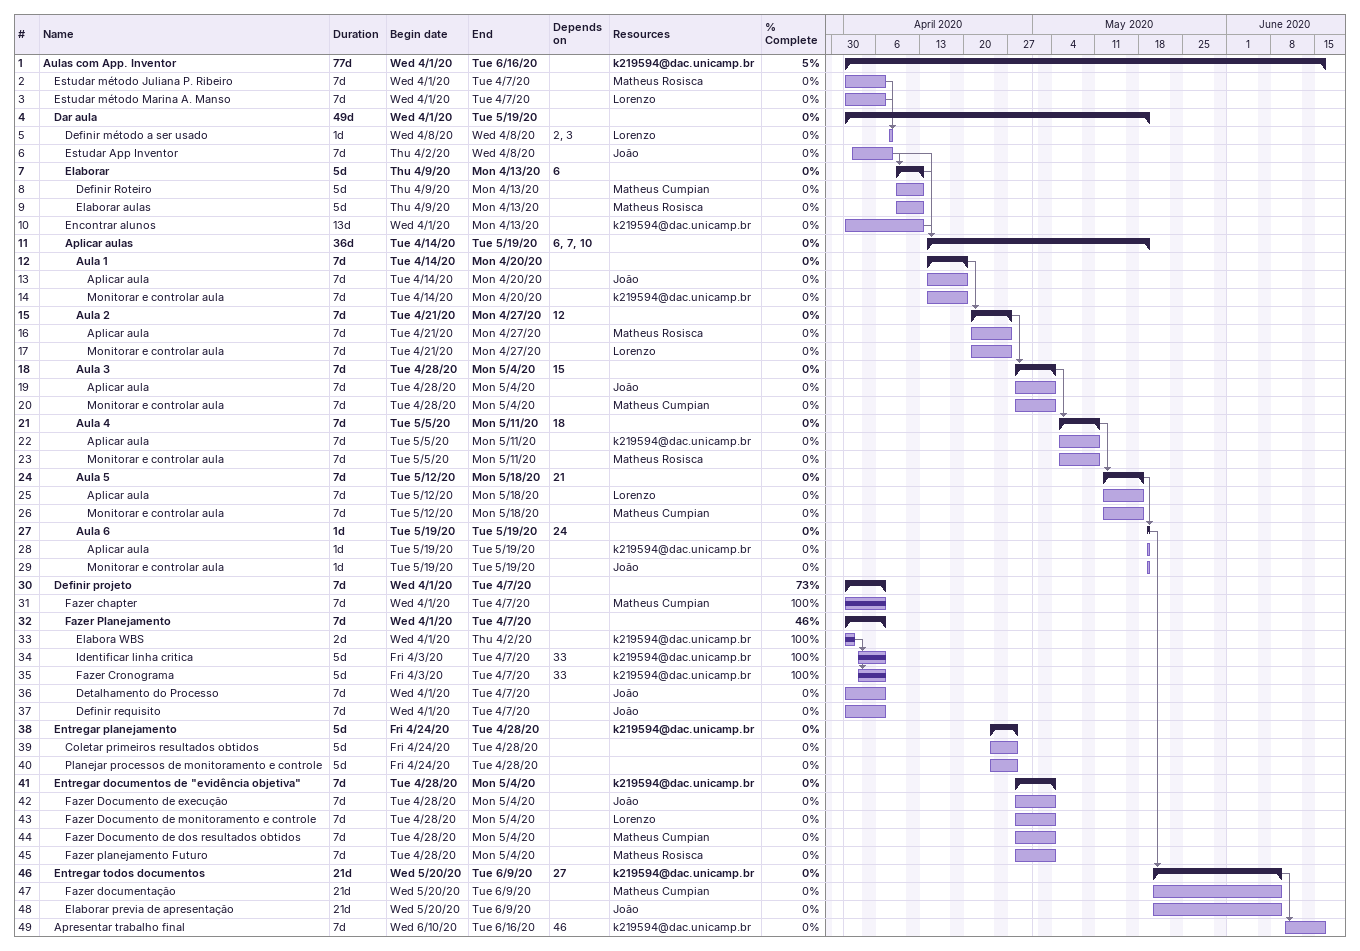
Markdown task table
| ID | Level | Task | Duration | Start | Finish | Predecessors | Resources | % complete |
|---|---|---|---|---|---|---|---|---|
| 1 | 1 | **Aulas com App. Inventor** | 77d | 2020-04-01 | 2020-06-16 |  | k219594@dac.unicamp.br | 5 |
| 2 | 2 | Estudar método Juliana P. Ribeiro | 7d | 2020-04-01 | 2020-04-07 |  | Matheus Rosisca | 0 |
| 3 | 2 | Estudar método Marina A. Manso | 7d | 2020-04-01 | 2020-04-07 |  | Lorenzo | 0 |
| 4 | 2 | **Dar aula** | 49d | 2020-04-01 | 2020-05-19 |  |  | 0 |
| 5 | 3 | Definir método a ser usado | 1d | 2020-04-08 | 2020-04-08 | 2, 3 | Lorenzo | 0 |
| 6 | 3 | Estudar App Inventor | 7d | 2020-04-02 | 2020-04-08 |  | João | 0 |
| 7 | 3 | **Elaborar** | 5d | 2020-04-09 | 2020-04-13 | 6 |  | 0 |
| 8 | 4 | Definir Roteiro | 5d | 2020-04-09 | 2020-04-13 |  | Matheus Cumpian | 0 |
| 9 | 4 | Elaborar aulas | 5d | 2020-04-09 | 2020-04-13 |  | Matheus Rosisca | 0 |
| 10 | 3 | Encontrar alunos | 13d | 2020-04-01 | 2020-04-13 |  | k219594@dac.unicamp.br | 0 |
| 11 | 3 | **Aplicar aulas** | 36d | 2020-04-14 | 2020-05-19 | 6, 7, 10 |  | 0 |
| 12 | 4 | **Aula 1** | 7d | 2020-04-14 | 2020-04-20 |  |  | 0 |
| 13 | 5 | Aplicar aula | 7d | 2020-04-14 | 2020-04-20 |  | João | 0 |
| 14 | 5 | Monitorar e controlar aula | 7d | 2020-04-14 | 2020-04-20 |  | k219594@dac.unicamp.br | 0 |
| 15 | 4 | **Aula 2** | 7d | 2020-04-21 | 2020-04-27 | 12 |  | 0 |
| 16 | 5 | Aplicar aula | 7d | 2020-04-21 | 2020-04-27 |  | Matheus Rosisca | 0 |
| 17 | 5 | Monitorar e controlar aula | 7d | 2020-04-21 | 2020-04-27 |  | Lorenzo | 0 |
| 18 | 4 | **Aula 3** | 7d | 2020-04-28 | 2020-05-04 | 15 |  | 0 |
| 19 | 5 | Aplicar aula | 7d | 2020-04-28 | 2020-05-04 |  | João | 0 |
| 20 | 5 | Monitorar e controlar aula | 7d | 2020-04-28 | 2020-05-04 |  | Matheus Cumpian | 0 |
| 21 | 4 | **Aula 4** | 7d | 2020-05-05 | 2020-05-11 | 18 |  | 0 |
| 22 | 5 | Aplicar aula | 7d | 2020-05-05 | 2020-05-11 |  | k219594@dac.unicamp.br | 0 |
| 23 | 5 | Monitorar e controlar aula | 7d | 2020-05-05 | 2020-05-11 |  | Matheus Rosisca | 0 |
| 24 | 4 | **Aula 5** | 7d | 2020-05-12 | 2020-05-18 | 21 |  | 0 |
| 25 | 5 | Aplicar aula | 7d | 2020-05-12 | 2020-05-18 |  | Lorenzo | 0 |
| 26 | 5 | Monitorar e controlar aula | 7d | 2020-05-12 | 2020-05-18 |  | Matheus Cumpian | 0 |
| 27 | 4 | **Aula 6** | 1d | 2020-05-19 | 2020-05-19 | 24 |  | 0 |
| 28 | 5 | Aplicar aula | 1d | 2020-05-19 | 2020-05-19 |  | k219594@dac.unicamp.br | 0 |
| 29 | 5 | Monitorar e controlar aula | 1d | 2020-05-19 | 2020-05-19 |  | João | 0 |
| 30 | 2 | **Definir projeto** | 7d | 2020-04-01 | 2020-04-07 |  |  | 73 |
| 31 | 3 | Fazer chapter | 7d | 2020-04-01 | 2020-04-07 |  | Matheus Cumpian | 100 |
| 32 | 3 | **Fazer Planejamento** | 7d | 2020-04-01 | 2020-04-07 |  |  | 46 |
| 33 | 4 | Elabora WBS | 2d | 2020-04-01 | 2020-04-02 |  | k219594@dac.unicamp.br | 100 |
| 34 | 4 | Identificar linha critica | 5d | 2020-04-03 | 2020-04-07 | 33 | k219594@dac.unicamp.br | 100 |
| 35 | 4 | Fazer Cronograma | 5d | 2020-04-03 | 2020-04-07 | 33 | k219594@dac.unicamp.br | 100 |
| 36 | 4 | Detalhamento do Processo | 7d | 2020-04-01 | 2020-04-07 |  | João | 0 |
| 37 | 4 | Definir requisito | 7d | 2020-04-01 | 2020-04-07 |  | João | 0 |
| 38 | 2 | **Entregar planejamento** | 5d | 2020-04-24 | 2020-04-28 |  | k219594@dac.unicamp.br | 0 |
| 39 | 3 | Coletar primeiros resultados obtidos | 5d | 2020-04-24 | 2020-04-28 |  |  | 0 |
| 40 | 3 | Planejar processos de monitoramento e controle | 5d | 2020-04-24 | 2020-04-28 |  |  | 0 |
| 41 | 2 | **Entregar documentos de "evidência objetiva"** | 7d | 2020-04-28 | 2020-05-04 |  | k219594@dac.unicamp.br | 0 |
| 42 | 3 | Fazer Documento de execução | 7d | 2020-04-28 | 2020-05-04 |  | João | 0 |
| 43 | 3 | Fazer Documento de monitoramento e controle | 7d | 2020-04-28 | 2020-05-04 |  | Lorenzo | 0 |
| 44 | 3 | Fazer Documento de dos resultados obtidos | 7d | 2020-04-28 | 2020-05-04 |  | Matheus Cumpian | 0 |
| 45 | 3 | Fazer planejamento Futuro | 7d | 2020-04-28 | 2020-05-04 |  | Matheus Rosisca | 0 |
| 46 | 2 | **Entregar todos documentos** | 21d | 2020-05-20 | 2020-06-09 | 27 | k219594@dac.unicamp.br | 0 |
| 47 | 3 | Fazer documentação | 21d | 2020-05-20 | 2020-06-09 |  | Matheus Cumpian | 0 |
| 48 | 3 | Elaborar previa de apresentação | 21d | 2020-05-20 | 2020-06-09 |  | João | 0 |
| 49 | 2 | Apresentar trabalho final | 7d | 2020-06-10 | 2020-06-16 | 46 | k219594@dac.unicamp.br | 0 |
